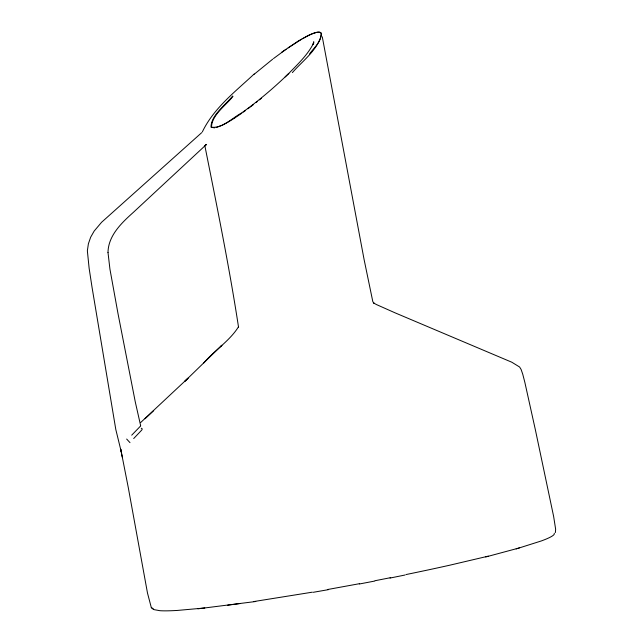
<?xml version="1.0" encoding="UTF-8"?>
<svg xmlns="http://www.w3.org/2000/svg" width="643" height="643" viewBox="0 0 643 643"><rect width="100%" height="100%" fill="white"/><g stroke="black" fill="none" stroke-linecap="round" stroke-linejoin="round"><path stroke-width="0.96" d="M206.266 144.402L206.106 144.836L205.672 144.458M108 252.538C108.233 235.603 121.615 222.864 133.447 212.278L204.779 145.993M554.33 533.24L554.162 534.357A204.715 13.567 -10.6 0 1 541.221 540.98L516.176 548.913M555.367 532.573L555.64 529.245L553.655 516.562L535.378 429.837L524.849 382.352L522.735 374.178L521.103 369.452L519.592 367.008L511.796 362.21L394.858 312.747L376.412 304.541L373.776 303.07L374.138 303.367L372.844 301.752L364.099 259.555L322.272 36.78M206.339 144.715L205.84 144.49M202.344 131.895C213.653 108.201 235.394 91.555 254.178 74.001M140.608 425.996L131.719 435.174M309.5 54.141C313.623 47.807 322.368 41.192 320.905 32.962L320.085 32.399M133.696 438.542L141.717 430.103L142.272 428.929L141.235 428.206M232.662 96.008C225.597 105.147 211.105 114.872 210.984 127.169C222.261 128.793 232.139 118.031 241.567 112.967C258.325 101.096 274.022 87.761 288.763 73.463L288.498 73.72C297.492 64.461 307.25 55.378 313.27 43.796L312.956 44.56L313.744 41.747L313.688 43.483M232.983 96.354C225.99 105.412 211.603 115.057 211.499 127.25L214.561 127.893M292.372 72.611C302.692 60.683 317.996 49.897 321.572 33.902A59.019 10.738 -40.2 0 0 315.777 32.6M203.799 362.933C214.481 350.339 229.961 340.734 238.569 326.668L238.513 327.038C229.221 266.387 216.884 206.106 204.892 145.913M285.138 76.959L288.763 73.463M220.38 346.714L221.883 345.251L184.846 381.259L188.069 378.164L140.729 422.459M145.053 418.746L153.669 410.668M201.749 132.619L101.586 222.277L94.159 231.07L90.655 237.219L88.388 243.785L87.36 250.762L89.12 268.219L92.005 287.083L115.804 429.492L121.214 451.619L128.311 487.74L147.48 593.015L151.298 607.539L154.127 609.652L159.922 610.697A204.964 13.583 -10.6 0 0 177.5 610.424L204.804 607.973M204.779 145.889L206.114 144.723M254.186 74.258L272.745 59.14M259.386 99.89L261.404 98.275M256.043 102.558L257.377 101.514M273.5 58.561L286.087 49.278M250.223 107.043L253.382 104.64M247.893 108.78L249.436 107.638M281.658 52.26L297.99 41.216L308.013 35.59M243.327 112.099L245.578 110.492M288.185 47.831L301.728 39.151M238.923 115.177L241.824 113.176M234.711 117.982L238.191 115.676M302.572 38.676L308.19 35.662A60.394 10.883 -40 0 1 315.689 32.689M222.695 124.959L225.371 123.577A58.248 10.618 -40.1 0 0 234.687 118.023M221.883 125.337L216.177 127.563M519.335 547.924L485.738 556.967M488.286 556.147L449.811 565.189A204.964 13.583 -10.6 0 1 406.022 574.553M390.028 578.057L405.098 575.011M375.07 580.717L390.655 577.655M359.333 583.997L374.74 581.055M359.341 583.715L327.882 589.47M313.262 592.299L328.493 589.639M312.345 592.179L253.68 601.575M255.745 601.502L197.923 608.817M227.686 605.2L240.337 603.488M151.298 607.539L153.187 609.13M126.663 439.048L129.99 442.649M140.664 425.738L135.295 401.979L118.023 313.704L109.937 269.12L108 252.49M121.214 451.619L120.699 449.063L122.258 457.036M307.965 35.654A60.12 10.835 -40 0 1 315.48 32.632A58.023 10.513 -40 0 1 320.077 32.407"/></g></svg>
